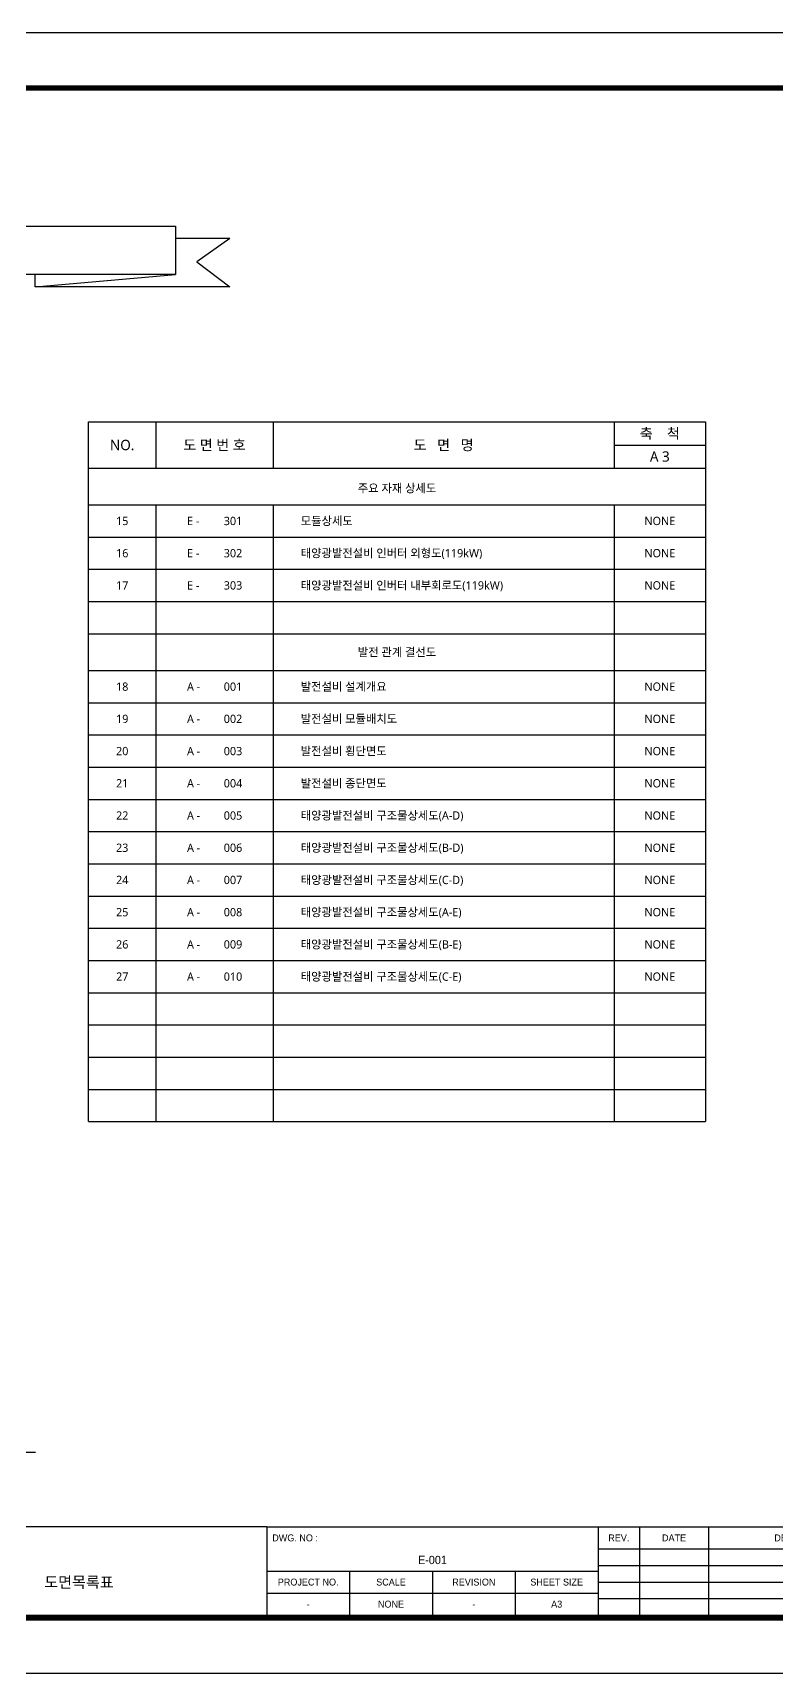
# Model space of a CAD drawing. Header units: millimetres. Extents: x 10297564 to 11610295, y -9287743 to -8409454.
# Drawn here: x 10426791 to 10453714, y -8631032 to -8571632 of the extents above; entities that cross this region are included whole.
import ezdxf
from ezdxf.enums import TextEntityAlignment as Align

# ---------------------------------------------------------------- set-up
doc = ezdxf.new("R2010")
doc.units = ezdxf.units.MM
doc.header["$LTSCALE"] = 100
for name, color, linetype in [('_도곽_마크', 7, 'Continuous'), ('BOX', 7, 'Continuous'), ('BOX_Def', 8, 'Continuous'), ('D-TEXT2', 7, 'Continuous'), ('LINE', 2, 'Continuous'), ('text', 7, 'Continuous')]:
    doc.layers.add(name, color=color, linetype=linetype)
doc.layers.add('DIJ1-TEXT', color=7, linetype='Continuous', lineweight=5)
doc.layers.add('TITLE', color=7, linetype='Continuous', lineweight=0)
doc.styles.add('MG', font='malgun.ttf')
doc.styles.add('RomanS', font='Dotum.ttf')

# ---------------------------------------------------------------- blocks, each defined once
blk = doc.blocks.new('A$C78AD5414')
at = {"layer": '_도곽_마크'}
for p, q in [((656, 53), (811, 53)), ((656, 45), (811, 45)), ((656, 39), (811, 39)), ((656, 33), (811, 33)), ((656, 27), (811, 27))]:
    blk.add_line(p, q, dxfattribs=at)
for points in [[(536, 53), (400, 53)], [(536, 53), (536, 21)], [(536, 53), (656, 53)], [(656, 53), (656, 21)], [(656, 53), (656, 21)], [(671, 53), (671, 21)], [(696, 53), (696, 21)], [(536, 37), (656, 37)], [(566, 37), (566, 21)], [(596, 37), (596, 21)], [(626, 37), (626, 21)], [(536, 29), (656, 29)], [(40, 21), (811, 21)]]:
    blk.add_lwpolyline(points, dxfattribs=at)
at = {"layer": 'BOX', "const_width": 2}
blk.add_lwpolyline([(40, 20), (40, 574), (811, 574), (811, 20)], close=True, dxfattribs=at)
at = {"layer": 'BOX_Def'}
blk.add_lwpolyline([(0, 0), (841, 0), (841, 594), (0, 594)], close=True, dxfattribs=at)
at = {"layer": 'DIJ1-TEXT', "style": 'RomanS'}
blk.add_text('DWG. NO :', height=2.5, dxfattribs=at).set_placement((538, 49), align=Align.MIDDLE_LEFT)
for s, p in [('REV.', (663.5, 49)), ('DATE', (683.5, 49)), ('DESCRIPTION', (731, 49)), ('PROJECT NO.', (551, 33)), ('SCALE', (581, 33)), ('REVISION', (611, 33)), ('SHEET SIZE', (641, 33))]:
    blk.add_text(s, height=2.5, dxfattribs=at).set_placement(p, align=Align.MIDDLE)

msp = doc.modelspace()

# ---------------------------------------------------------------- linework, layer by layer
at = {"layer": 'D-TEXT2', "color": 3}
msp.add_line((10420536.6, -8623034.1), (10426891.4, -8623034.1), dxfattribs=at)
at = {"layer": 'LINE', "color": 31}
for p, q in [((10415465, -8578638.9), (10431963, -8578638.9)), ((10431963, -8578638.9), (10431963, -8580385)), ((10433927.5, -8579085.1), (10431963, -8579085.1)), ((10433927.5, -8579085.1), (10432729.5, -8579919.8)), ((10432729.5, -8579919.8), (10433927.5, -8580831.2)), ((10431963, -8580385), (10415465, -8580385)), ((10426871.6, -8580831.2), (10431963, -8580385)), ((10426871.6, -8580831.2), (10426871.6, -8580385)), ((10433927.5, -8580831.2), (10426871.6, -8580831.2)), ((10431248.4, -8585724.5), (10431248.4, -8587391.2)), ((10435495.2, -8585724.5), (10435495.2, -8587391.2)), ((10447842.9, -8585724.5), (10447842.9, -8587391.2)), ((10447842.9, -8586557.9), (10451153.7, -8586557.9)), ((10428810.5, -8587391.2), (10451153.7, -8587391.2)), ((10428810.5, -8588724.5), (10451153.7, -8588724.5)), ((10431248.4, -8588724.5), (10431248.4, -8611057.9)), ((10435495.2, -8588724.5), (10435495.2, -8611057.9)), ((10447842.9, -8588724.5), (10447842.9, -8611057.9)), ((10428810.5, -8589891.2), (10451153.7, -8589891.2)), ((10428810.5, -8591057.9), (10451153.7, -8591057.9)), ((10428810.5, -8592224.5), (10451153.7, -8592224.5)), ((10428810.5, -8593391.2), (10451153.7, -8593391.2)), ((10428810.5, -8594724.5), (10451153.7, -8594724.5)), ((10428810.5, -8594724.5), (10451153.7, -8594724.5)), ((10428810.5, -8595891.2), (10451153.7, -8595891.2)), ((10428810.5, -8597057.9), (10451153.7, -8597057.9)), ((10428810.5, -8598224.5), (10451153.7, -8598224.5)), ((10428810.5, -8598224.5), (10451153.7, -8598224.5)), ((10428810.5, -8599391.2), (10451153.7, -8599391.2)), ((10428810.5, -8600557.9), (10451153.7, -8600557.9)), ((10428810.5, -8601724.5), (10451153.7, -8601724.5)), ((10428810.5, -8601724.5), (10451153.7, -8601724.5)), ((10428810.5, -8602891.2), (10451153.7, -8602891.2)), ((10428810.5, -8604057.9), (10451153.7, -8604057.9)), ((10428810.5, -8605224.5), (10451153.7, -8605224.5)), ((10428810.5, -8605224.5), (10451153.7, -8605224.5)), ((10428810.5, -8606391.2), (10451153.7, -8606391.2)), ((10428810.5, -8607557.9), (10451153.7, -8607557.9)), ((10428810.5, -8608724.5), (10451153.7, -8608724.5)), ((10428810.5, -8608724.5), (10451153.7, -8608724.5)), ((10428810.5, -8609891.2), (10451153.7, -8609891.2)), ((10428810.5, -8611057.9), (10451153.7, -8611057.9))]:
    msp.add_line(p, q, dxfattribs=at)
msp.add_lwpolyline([(10428810.5, -8611057.9), (10428810.5, -8585724.5), (10451153.7, -8585724.5), (10451153.7, -8611057.9)], dxfattribs=at)

# ---------------------------------------------------------------- block references
at = {"layer": 'TITLE', "color": 4, "xscale": 100, "yscale": 100, "zscale": 100}
msp.add_blockref('A$C78AD5414', (10381664, -8631031.8), dxfattribs=at)

# ---------------------------------------------------------------- texts
at = {"layer": 'DIJ1-TEXT', "color": 2, "style": 'RomanS'}
for s, height, p in [('E-001', 300, (10441264, -8626931.8)), ('도면목록표', 400, (10428464, -8627731.8)), ('NONE', 250, (10439764, -8628531.8)), ('A3', 250, (10445764, -8628531.8)), ('-', 250, (10436764, -8628531.8)), ('-', 250, (10442764, -8628531.8))]:
    msp.add_text(s, height=height, dxfattribs=at).set_placement(p, align=Align.MIDDLE)
at = {"layer": 'text', "color": 3, "style": 'MG'}
for s, height, p in [('축    척', 375, (10449498.3, -8586141.2)), ('NO.', 375, (10430029.5, -8586557.9)), ('도 면 번 호', 375, (10433371.8, -8586557.9)), ('도   면   명', 375, (10441669, -8586557.9)), ('A 3', 375, (10449498.3, -8586974.5)), ('주요 자재 상세도', 300, (10439982.1, -8588124)), ('발전 관계 결선도', 300, (10439982.1, -8594057.9))]:
    msp.add_text(s, height=height, dxfattribs=at).set_placement(p, align=Align.MIDDLE_CENTER)
at = {"layer": 'text', "style": 'MG'}
for s, p in [('15', (10430029.5, -8589307.9)), ('NONE', (10449498.3, -8589307.9)), ('16', (10430029.5, -8590474.5)), ('NONE', (10449498.3, -8590474.5)), ('17', (10430029.5, -8591641.2)), ('NONE', (10449498.3, -8591641.2)), ('18', (10430029.5, -8595307.9)), ('NONE', (10449498.3, -8595307.9)), ('19', (10430029.5, -8596474.5)), ('NONE', (10449498.3, -8596474.5)), ('20', (10430029.5, -8597641.2)), ('NONE', (10449498.3, -8597641.2)), ('21', (10430029.5, -8598807.9)), ('NONE', (10449498.3, -8598807.9)), ('22', (10430029.5, -8599974.5)), ('NONE', (10449498.3, -8599974.5)), ('23', (10430029.5, -8601141.2)), ('NONE', (10449498.3, -8601141.2)), ('24', (10430029.5, -8602307.9)), ('NONE', (10449498.3, -8602307.9)), ('25', (10430029.5, -8603474.5)), ('NONE', (10449498.3, -8603474.5)), ('26', (10430029.5, -8604641.2)), ('NONE', (10449498.3, -8604641.2)), ('27', (10430029.5, -8605807.9)), ('NONE', (10449498.3, -8605807.9))]:
    msp.add_text(s, height=300, dxfattribs=at).set_placement(p, align=Align.MIDDLE_CENTER)
for s, p in [('E -', (10432376.7, -8589307.9)), ('301', (10433706.9, -8589307.9)), ('모듈상세도', (10436495.2, -8589307.9)), ('E -', (10432376.7, -8590474.5)), ('302', (10433706.9, -8590474.5)), ('태양광발전설비 인버터 외형도(119kW)', (10436495.2, -8590474.5)), ('E -', (10432376.7, -8591641.2)), ('303', (10433706.9, -8591641.2)), ('태양광발전설비 인버터 내부회로도(119kW)', (10436495.2, -8591641.2)), ('A -', (10432376.7, -8595307.9)), ('001', (10433706.9, -8595307.9)), ('발전설비 설계개요', (10436495.2, -8595307.9)), ('A -', (10432376.7, -8596474.5)), ('002', (10433706.9, -8596474.5)), ('발전설비 모듈배치도', (10436495.2, -8596474.5)), ('A -', (10432376.7, -8597641.2)), ('003', (10433706.9, -8597641.2)), ('발전설비 횡단면도', (10436495.2, -8597641.2)), ('A -', (10432376.7, -8598807.9)), ('004', (10433706.9, -8598807.9)), ('발전설비 종단면도', (10436495.2, -8598807.9)), ('A -', (10432376.7, -8599974.5)), ('005', (10433706.9, -8599974.5)), ('태양광발전설비 구조물상세도(A-D)', (10436495.2, -8599974.5)), ('A -', (10432376.7, -8601141.2)), ('006', (10433706.9, -8601141.2)), ('태양광발전설비 구조물상세도(B-D)', (10436495.2, -8601141.2)), ('A -', (10432376.7, -8602307.9)), ('007', (10433706.9, -8602307.9)), ('태양광발전설비 구조물상세도(C-D)', (10436495.2, -8602307.9)), ('A -', (10432376.7, -8603474.5)), ('008', (10433706.9, -8603474.5)), ('태양광발전설비 구조물상세도(A-E)', (10436495.2, -8603474.5)), ('A -', (10432376.7, -8604641.2)), ('009', (10433706.9, -8604641.2)), ('태양광발전설비 구조물상세도(B-E)', (10436495.2, -8604641.2)), ('A -', (10432376.7, -8605807.9)), ('010', (10433706.9, -8605807.9)), ('태양광발전설비 구조물상세도(C-E)', (10436495.2, -8605807.9))]:
    msp.add_text(s, height=300, dxfattribs=at).set_placement(p, align=Align.MIDDLE_LEFT)

doc.saveas('drawing.dxf')
